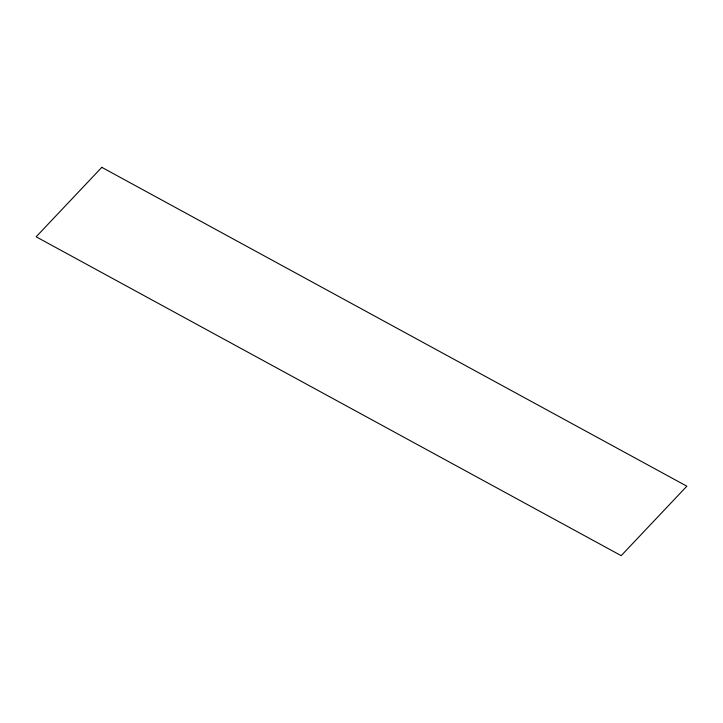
<?xml version="1.0" encoding="UTF-8"?>
<svg xmlns="http://www.w3.org/2000/svg" width="723" height="723" viewBox="0 0 723 723"><rect width="100%" height="100%" fill="white"/><g stroke="black" fill="none" stroke-linecap="round" stroke-linejoin="round"><path stroke-width="1.08" d="M101.807 167.338L36.15 236.801L621.193 555.662L686.85 486.199L101.807 167.338"/></g></svg>
